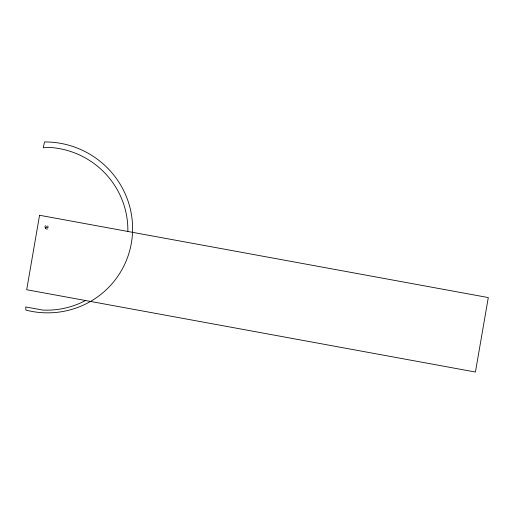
<?xml version="1.0" encoding="UTF-8"?>
<svg xmlns="http://www.w3.org/2000/svg" width="514" height="514" viewBox="0 0 514 514"><rect width="100%" height="100%" fill="white"/><g stroke="black" fill="none" stroke-linecap="round" stroke-linejoin="round"><path stroke-width="0.77" d="M46.485 226.494L46.395 227.406L48.239 227.606M45.797 228.377L45.528 227.863M44.891 226.321L45.63 225.73M47.571 228.839L46.703 229.225M45.316 227.586L45.399 227.663M47.468 225.929L48.078 226.668M85.491 300.517A82.503 81.122 28.9 0 1 42.636 310.045L25.7 306.961L25.925 310.109A86.558 85.106 28.9 0 0 132.104 237.898A86.558 85.106 28.9 0 0 44.493 141.96L43.272 147.801L48.721 147.37A82.503 81.122 28.9 0 1 127.845 231.326M39.559 215.27L26.696 289.735L475.431 372.04L488.3 297.574L39.559 215.27M45.123 227.149L45.919 228.73L45.142 227.137"/></g></svg>
